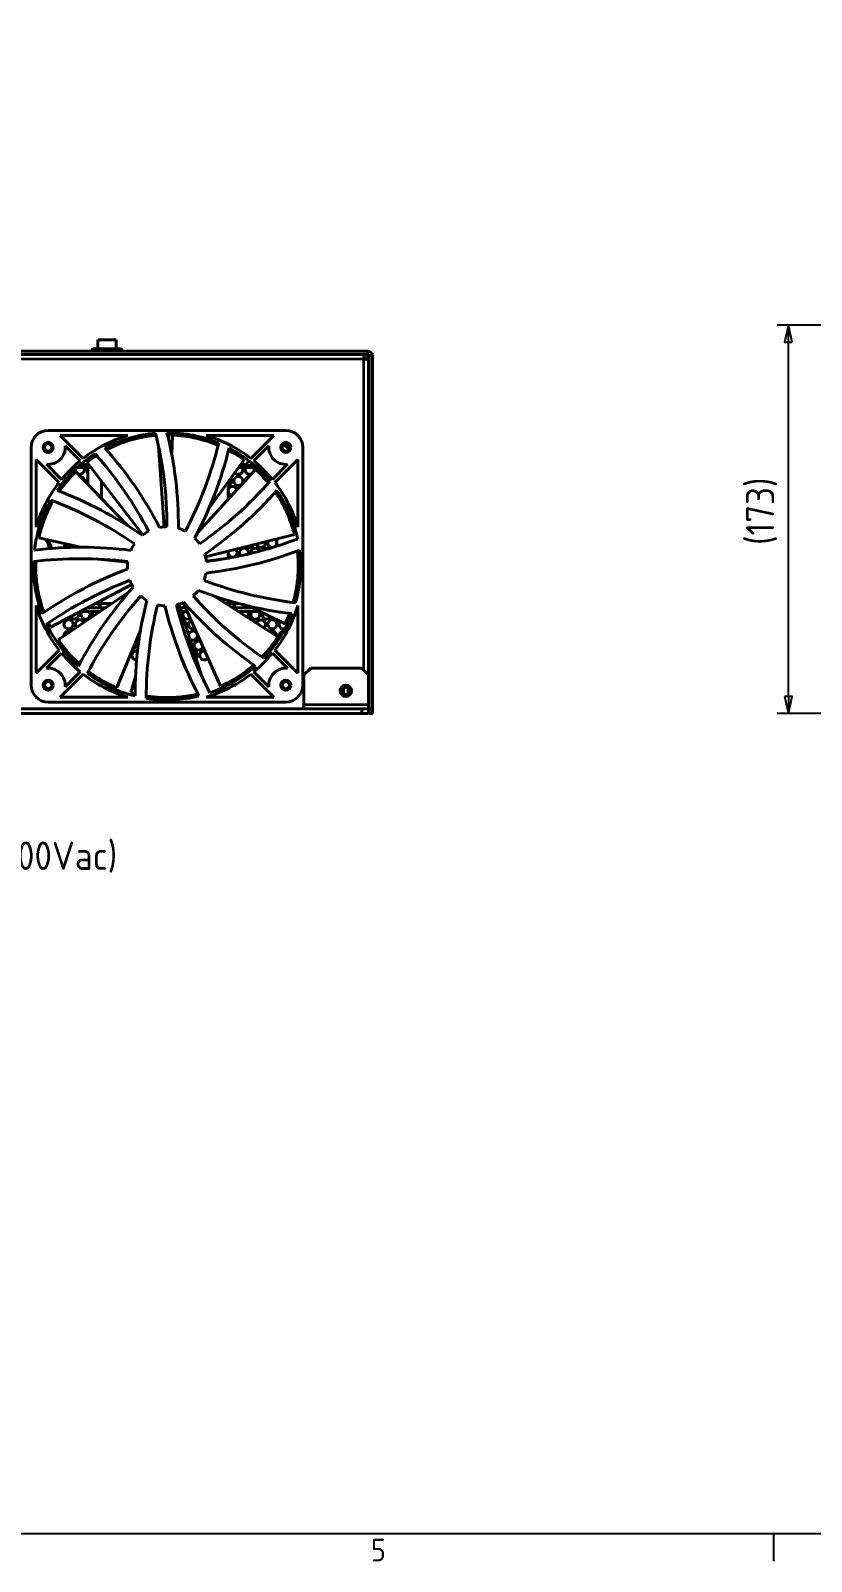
# Model space of a CAD drawing. Header units: millimetres. Extents: x 0 to 2100, y 0 to 1485.
# Drawn here: x 372 to 717, y 38 to 714 of the extents above; entities that cross this region are included whole.
import ezdxf

# ---------------------------------------------------------------- set-up
doc = ezdxf.new("R2010")
doc.units = ezdxf.units.MM
doc.header["$LTSCALE"] = 5
doc.layers.get('0').update_dxf_attribs({"color": 3, "lineweight": 25})
for name, color, linetype, lineweight in [('가시적인 것(ISO)', 3, 'Continuous', 40), ('가시적인 좁은 것(ISO)', 3, 'Continuous', 35), ('경계(ISO)', 7, 'Continuous', 25), ('기호(ISO)', 5, 'Continuous', 25), ('치수(ISO)', 2, 'Continuous', 25)]:
    doc.layers.add(name, color=color, linetype=linetype, lineweight=lineweight)
doc.styles.add('문자 텍스트_PSTEK_POSCO', font='isocp.shx')
doc.styles.add('치수 텍스트_PSTEK_POSCO', font='isocp.shx')
doc.dimstyles.new('치수_PSTEK_POSCO', dxfattribs={"dimscale": 5, "dimtxt": 2.5, "dimasz": 1.5, "dimexe": 1, "dimexo": 1, "dimgap": 1, "dimtad": 1, "dimrnd": 1e-08, "dimdsep": 46, "dimtxsty": '치수 텍스트_PSTEK_POSCO', "dimblk": 'Filled-2', "dimcen": 0.09, "dimdle": 10, "dimclrd": 7, "dimclre": 7, "dimclrt": 2, "dimadec": 1, "dimazin": 2, "dimtfac": 1, "dimtmove": 0, "dimatfit": 3, "dimfxl": 0, "dimtolj": 1, "dimlwd": -1, "dimlwe": -1, "dimarcsym": 0})
doc.dimstyles.new('치수_PSTEK_POSCO$7', dxfattribs={"dimscale": 5, "dimtxt": 2.5, "dimasz": 2.5, "dimexe": 1, "dimexo": 1, "dimgap": 1, "dimtad": 1, "dimrnd": 1e-08, "dimdsep": 46, "dimtxsty": '치수 텍스트_PSTEK_POSCO', "dimblk": 'Filled-2', "dimcen": 0.09, "dimdle": 10, "dimclrd": 7, "dimclre": 7, "dimclrt": 2, "dimadec": 1, "dimazin": 2, "dimtfac": 1, "dimtmove": 0, "dimatfit": 3, "dimfxl": 0, "dimtolj": 1, "dimlwd": -1, "dimlwe": -1, "dimarcsym": 0})

# ---------------------------------------------------------------- blocks, each defined once
blk = doc.blocks.new('경계 Default Border')
at = {"layer": '경계(ISO)'}
blk.add_line((140, 10), (140, 7.6), dxfattribs=at)
at = {"layer": '경계(ISO)', "flags": 128}
blk.add_lwpolyline([(10, 10), (10, 287), (410, 287), (410, 10), (10, 10)], dxfattribs=at)
at = {"layer": '경계(ISO)', "color": 2, "insert": (104.43, 7.58), "char_height": 2, "attachment_point": 7, "style": '문자 텍스트_PSTEK_POSCO'}
blk.add_mtext('5', dxfattribs=at)
blk = doc.blocks.new('Filled-2')
at = {"color": 0}
for p, q in [((0, 0), (-1, 0.233)), ((-1, 0.233), (-1, -0.233)), ((-1, 0), (0, 0)), ((-1, -0.233), (0, 0))]:
    blk.add_line(p, q, dxfattribs=at)
at = {"color": 0, "flags": 128}
blk.add_lwpolyline([(-1, -0.233), (0, 0), (-1, 0.233), (-1, -0.233)], dxfattribs=at)
at = {"color": 0}
blk.add_solid([(-1, -0.233), (0, 0), (-1, 0.233), (-1, -0.233)], dxfattribs=at)
blk = doc.blocks.new('*D32')
at = {"layer": 'Defpoints', "color": 0, "transparency": 16777216}
for p in [(706.5, 583.85), (912.83, 583.85), (799.98, 412.4)]:
    blk.add_point(p, dxfattribs=at)
at = {"layer": '치수(ISO)', "color": 7, "transparency": 16777216}
for p, q in [((907.83, 583.85), (701.5, 583.85)), ((706.5, 419.9), (706.5, 576.35)), ((794.98, 412.4), (701.5, 412.4))]:
    blk.add_line(p, q, dxfattribs=at)
at = {"layer": '치수(ISO)', "color": 7, "transparency": 16777216, "xscale": 7.5, "yscale": 7.5, "zscale": 7.5}
for p, rotation in [((706.5, 583.85), 90), ((706.5, 412.4), 270)]:
    blk.add_blockref('Filled-2', p, dxfattribs=dict(at, rotation=rotation))
at = {"layer": '치수(ISO)', "color": 2, "transparency": 16777216, "insert": (694.63, 479.69), "char_height": 12.5, "attachment_point": 4, "rotation": 90, "style": '치수 텍스트_PSTEK_POSCO'}
blk.add_mtext('\\A1; (173)', dxfattribs=at)

msp = doc.modelspace()

# ---------------------------------------------------------------- linework, layer by layer
at = {"layer": '가시적인 것(ISO)'}
for p, q in [((401.504, 577.396), (401.504, 573.396)), ((401.504, 577.396), (409.504, 577.396)), ((409.504, 573.396), (409.504, 577.396)), ((136.254, 572.396), (520.754, 572.396)), ((520.754, 570.896), (136.254, 570.896)), ((399.004, 572.896), (399.004, 572.396)), ((411.504, 573.396), (399.504, 573.396)), ((412.004, 572.896), (412.004, 572.396)), ((519.004, 570.832), (519.004, 570.896)), ((519.004, 568.896), (519.004, 570.832)), ((519.004, 569.396), (521.004, 569.396)), ((519.004, 568.896), (521.004, 568.896)), ((519.504, 569.296), (519.504, 569.396)), ((519.504, 569.296), (521.004, 569.296)), ((519.504, 568.896), (519.504, 569.296)), ((521.004, 569.396), (521.004, 570.829)), ((521.004, 569.296), (521.004, 569.396)), ((521.004, 569.296), (521.004, 568.896)), ((521.004, 568.896), (521.004, 429.396)), ((521.254, 414.396), (521.254, 570.396)), ((522.754, 414.396), (522.754, 570.396)), ((379.504, 537.396), (484.504, 537.396)), ((384.807, 535.199), (414.721, 535.199)), ((394.977, 525.029), (384.807, 535.199)), ((422.754, 535.666), (422.754, 534.653)), ((428.004, 537.406), (436.004, 537.406)), ((428.004, 537.396), (428.004, 537.406)), ((432.754, 533.253), (432.754, 536.391)), ((434.476, 535.343), (434.109, 526.749)), ((436.004, 537.396), (436.004, 537.406)), ((436.004, 537.406), (440.334, 537.406)), ((440.334, 537.396), (440.334, 537.406)), ((449.286, 535.199), (479.201, 535.199)), ((479.201, 535.199), (469.031, 525.029)), ((372.004, 424.896), (372.004, 529.896)), ((386.967, 530.638), (393.643, 523.961)), ((428.264, 530.478), (430.774, 494.852)), ((470.365, 523.961), (477.041, 530.638)), ((492.004, 529.896), (492.004, 424.896)), ((374.201, 524.592), (384.371, 514.422)), ((374.201, 494.678), (374.201, 524.592)), ((385.438, 515.756), (378.762, 522.432)), ((392.254, 520.996), (398.479, 520.996)), ((398.094, 521.496), (392.81, 521.496)), ((396.65, 523.375), (421.337, 491.269)), ((397.004, 513.601), (397.004, 520.996)), ((429.354, 524.896), (428.657, 524.896)), ((428.657, 524.896), (429.354, 524.896)), ((429.861, 521.896), (428.869, 521.896)), ((429.924, 521.496), (428.897, 521.496)), ((428.932, 520.996), (430.002, 520.996)), ((466.071, 524.337), (450.483, 502.858)), ((463.646, 520.996), (471.754, 520.996)), ((471.198, 521.496), (464.009, 521.496)), ((485.246, 522.432), (478.57, 515.756)), ((479.637, 514.422), (489.807, 524.592)), ((489.807, 524.592), (489.807, 494.678)), ((391.692, 519.096), (414.629, 495.369)), ((403.004, 507.394), (403.004, 515.111)), ((471.145, 520.197), (445.391, 492.034)), ((459.004, 506.92), (459.004, 514.599)), ((480.504, 509.204), (480.504, 510.848)), ((375.366, 489.892), (393.927, 485.797)), ((488.274, 491.457), (448.982, 481.638)), ((480.504, 486.271), (480.504, 489.515)), ((401.449, 480.591), (414.599, 479.216)), ((403.004, 480.428), (403.004, 480.516)), ((459.515, 481.046), (449.352, 479.697)), ((459.004, 480.978), (459.004, 484.143)), ((373.605, 468.996), (374.615, 468.996)), ((380.584, 450.563), (416.489, 469.299)), ((374.201, 430.199), (374.201, 460.113)), ((383.937, 444.937), (415.223, 466.064)), ((400.577, 460.996), (401.998, 460.996)), ((401.998, 459.096), (401.998, 460.996)), ((402.506, 460.996), (407.718, 460.996)), ((402.506, 459.096), (402.506, 460.996)), ((403.004, 460.996), (403.004, 462.262)), ((447.415, 428.689), (437.283, 460.711)), ((438.111, 460.996), (439.316, 460.996)), ((455.623, 424.422), (439.13, 461.412)), ((480.952, 446.281), (452.624, 464.288)), ((457.804, 460.996), (461.498, 460.996)), ((459.004, 460.996), (459.004, 462.269)), ((461.498, 459.096), (461.498, 460.996)), ((461.806, 460.996), (462.006, 460.996)), ((461.806, 459.096), (461.806, 460.996)), ((462.006, 459.096), (462.006, 460.996)), ((462.006, 460.996), (463.546, 460.996)), ((466.002, 459.096), (466.002, 460.363)), ((466.202, 459.096), (466.202, 460.313)), ((484.147, 451.998), (467.942, 459.891)), ((489.807, 460.113), (489.807, 430.199)), ((377, 458.996), (375.946, 458.996)), ((377.561, 457.396), (376.497, 457.396)), ((402.387, 457.396), (393.678, 457.396)), ((404.756, 458.996), (396.744, 458.996)), ((399.265, 458.996), (399.265, 459.096)), ((399.265, 459.096), (400.752, 459.096)), ((399.265, 458.996), (399.265, 459.096)), ((400.752, 459.096), (400.868, 459.096)), ((400.752, 458.996), (400.752, 459.096)), ((400.868, 459.096), (401.049, 459.096)), ((400.868, 458.996), (400.868, 459.096)), ((401.049, 458.996), (401.049, 459.096)), ((402.515, 458.996), (402.515, 459.096)), ((402.76, 459.096), (404.247, 459.096)), ((402.76, 458.996), (402.76, 459.096)), ((402.76, 458.996), (402.76, 459.096)), ((404.247, 459.096), (404.544, 459.096)), ((404.247, 458.996), (404.247, 459.096)), ((404.544, 458.996), (404.544, 459.096)), ((440.208, 458.996), (437.826, 458.996)), ((440.921, 457.396), (438.332, 457.396)), ((439.029, 458.996), (439.029, 459.096)), ((439.311, 458.996), (439.311, 459.096)), ((460.793, 459.096), (461.644, 459.096)), ((469.78, 458.996), (460.95, 458.996)), ((461.644, 458.996), (461.644, 459.096)), ((461.644, 459.096), (461.905, 459.096)), ((461.905, 458.996), (461.905, 459.096)), ((461.905, 459.096), (462.244, 459.096)), ((462.244, 458.996), (462.244, 459.096)), ((462.486, 458.996), (462.486, 459.096)), ((462.486, 459.096), (462.785, 459.096)), ((462.785, 458.996), (462.785, 459.096)), ((462.785, 459.096), (463.129, 459.096)), ((463.296, 458.996), (463.296, 459.096)), ((473.065, 457.396), (463.467, 457.396)), ((463.796, 459.096), (464.095, 459.096)), ((464.095, 458.996), (464.095, 459.096)), ((464.095, 459.096), (464.467, 459.096)), ((464.467, 458.996), (464.467, 459.096)), ((464.518, 458.996), (464.518, 459.096)), ((464.518, 459.096), (465.386, 459.096)), ((465.386, 458.996), (465.386, 459.096)), ((465.386, 459.096), (465.685, 459.096)), ((465.685, 458.996), (465.685, 459.096)), ((465.685, 459.096), (466.559, 459.096)), ((466.559, 459.096), (468.391, 459.096)), ((466.559, 458.996), (466.559, 459.096)), ((468.391, 459.096), (469.238, 459.096)), ((468.391, 458.996), (468.391, 459.096)), ((469.238, 458.996), (469.238, 459.096)), ((469.238, 459.096), (469.545, 459.096)), ((469.545, 458.996), (469.545, 459.096)), ((469.545, 459.096), (469.575, 459.096)), ((409.862, 423.788), (420.284, 449.021)), ((384.371, 440.369), (374.201, 430.199)), ((489.807, 430.199), (479.637, 440.369)), ((378.762, 432.359), (385.438, 439.035)), ((478.57, 439.035), (485.246, 432.359)), ((384.807, 419.592), (394.977, 429.762)), ((393.643, 430.83), (386.967, 424.154)), ((416.046, 421.634), (418.085, 428.758)), ((469.031, 429.762), (479.201, 419.592)), ((477.041, 424.154), (470.365, 430.83)), ((492.504, 429.396), (495.504, 432.396)), ((492.504, 429.396), (492.504, 416.396)), ((518.004, 432.396), (495.504, 432.396)), ((518.004, 432.396), (521.004, 429.396)), ((521.004, 429.396), (521.004, 416.396)), ((414.721, 419.592), (384.807, 419.592)), ((479.201, 419.592), (449.286, 419.592)), ((509.954, 421.161), (509.954, 423.631)), ((512.004, 421.12), (512.004, 423.671)), ((518.004, 414.396), (139.004, 414.396)), ((484.504, 417.396), (379.504, 417.396)), ((492.504, 416.396), (492.504, 414.396)), ((518.004, 414.396), (518.004, 412.396)), ((521.004, 414.396), (518.004, 414.396)), ((521.004, 416.396), (521.004, 414.396)), ((521.004, 412.396), (521.004, 414.396)), ((521.254, 412.396), (521.254, 414.396)), ((522.754, 414.396), (522.754, 412.396)), ((518.004, 412.396), (139.004, 412.396)), ((518.004, 412.396), (521.004, 412.396)), ((521.254, 412.396), (522.754, 412.396))]:
    msp.add_line(p, q, dxfattribs=at)
for centre, radius in [((379.504, 529.896), 2.25), ((379.504, 529.896), 1.621), ((484.504, 529.896), 2.25), ((484.504, 529.896), 1.621), ((463.504, 515.026), 2), ((388.504, 451.726), 2), ((478.504, 451.726), 2), ((379.504, 424.896), 2.25), ((379.504, 424.896), 1.621), ((484.504, 424.896), 2.25), ((484.504, 424.896), 1.621), ((511.004, 422.396), 2.5), ((511.004, 422.396), 2.1), ((511.004, 422.396), 1.621)]:
    msp.add_circle(centre, radius, dxfattribs=at)
for centre, radius, start, end in [((399.504, 572.896), 0.5, 90, 180), ((411.504, 572.896), 0.5, 0, 90), ((520.754, 570.396), 2, 0, 90), ((520.754, 570.396), 0.5, 0, 90), ((379.504, 529.896), 7.5, 90, 180), ((432.004, 477.396), 60.332, 106.64607, 127.858923), ((432.004, 477.396), 59, 94.914217, 117.692308), ((418.504, 533.686), 2, 160.464282, 191.213407), ((418.504, 533.686), 2, 15.759721, 46.508846), ((423.504, 533.686), 2, 112.026579, 157.025626), ((260.874, 494.896), 171.13, 0, 13.959677), ((265.931, 495.102), 171.13, 359.68127, 13.963351), ((432.004, 477.396), 59, 67.221909, 90), ((433.504, 533.686), 2, 55.606528, 112.022047), ((436.004, 538.016), 2, 237.836835, 294.61253), ((438.504, 533.686), 2, 34.575639, 132.25028), ((443.504, 533.686), 2, 118.398257, 153.528796), ((443.504, 533.686), 2, 3.378177, 38.508715), ((448.504, 533.686), 2, 154.790565, 183.809063), ((432.004, 477.396), 60.332, 52.141077, 73.35393), ((484.504, 529.896), 7.5, 0, 90), ((379.504, 529.896), 7.5, 264.322006, 5.677994), ((276.725, 415.896), 171.13, 27.373578, 41.655659), ((403.504, 528.686), 2, 8.37095, 37.40888), ((408.504, 528.686), 2, 76.311896, 152.920481), ((408.504, 533.686), 2, 290.439478, 294.879604), ((413.504, 533.686), 2, 206.396505, 237.712499), ((413.504, 533.686), 2, 338.674388, 9.990383), ((433.504, 533.686), 2, 258.215583, 294.311625), ((433.504, 528.686), 2, 67.459865, 95.214315), ((288.609, 572.419), 171.13, 332.307692, 346.267369), ((293.182, 570.252), 171.13, 331.988962, 346.271043), ((448.504, 533.686), 2, 323.516726, 352.535224), ((453.504, 533.686), 2, 198.751752, 299.439343), ((432.004, 477.396), 59, 39.529601, 62.307692), ((458.504, 528.686), 2, 339.412887, 11.282411), ((463.504, 528.686), 2, 185.746756, 291.140632), ((484.504, 529.896), 7.5, 174.322006, 275.677994), ((483.504, 528.686), 2, 358.091651, 102.76867), ((432.004, 477.396), 59, 122.606524, 145.384615), ((432.004, 477.396), 60.332, 129.481448, 140.518552), ((393.504, 520.026), 2, 236.98206, 29.012472), ((393.504, 520.026), 2, 47.307216, 92.642528), ((396.004, 524.356), 2, 223.352747, 305.08996), ((398.504, 520.026), 2, 150.987528, 221.421459), ((398.504, 520.026), 2, 110.954425, 132.692784), ((396.004, 524.356), 2, 0.836725, 31.595514), ((401.004, 524.356), 2, 93.833781, 154.022676), ((272.344, 413.363), 171.13, 27.692308, 41.651984), ((428.504, 520.026), 2, 47.307216, 69.228145), ((433.504, 528.686), 2, 287.451072, 287.655152), ((463.504, 520.026), 2, 220.888545, 29.012472), ((463.504, 520.026), 2, 47.307216, 67.172057), ((466.004, 524.356), 2, 114.152808, 144.403798), ((466.004, 524.356), 2, 235.893821, 354.036344), ((468.504, 520.026), 2, 150.987528, 294.008375), ((468.504, 520.026), 2, 47.307216, 132.692784), ((468.504, 520.026), 2, 341.106641, 29.012472), ((432.004, 477.396), 60.332, 39.481448, 50.518552), ((473.504, 520.026), 2, 151.010963, 184.753953), ((432.004, 477.396), 60.332, 142.141077, 163.35393), ((388.504, 515.026), 2, 181.968691, 216.145477), ((388.504, 515.026), 2, 62.131241, 96.308027), ((388.504, 520.026), 2, 298.254762, 332.902786), ((393.504, 520.026), 2, 171.529002, 211.078543), ((393.504, 515.026), 2, 3.763028, 84.297575), ((398.504, 515.026), 2, 138.578541, 221.421459), ((349.194, 628.174), 171.13, 304.615385, 318.575061), ((458.504, 515.026), 2, 284.473765, 34.909254), ((468.504, 515.026), 2, 97.947946, 177.167071), ((473.504, 520.026), 2, 266.785203, 300.528193), ((473.504, 515.026), 2, 33.90992, 50.490329), ((478.504, 515.026), 2, 154.018043, 194.789198), ((432.004, 477.396), 60.332, 16.64607, 37.858923), ((323.092, 350.779), 171.13, 55.065885, 69.347967), ((352.236, 624.129), 171.13, 304.296655, 318.578736), ((461.004, 510.696), 2, 15.148749, 259.966267), ((458.504, 506.366), 2, 47.710907, 75.526235), ((432.004, 477.396), 59, 11.837294, 34.615385), ((432.004, 477.396), 59, 150.298832, 173.076923), ((320.389, 346.5), 171.13, 55.384615, 69.344292), ((432.004, 477.396), 17.5, 90, 100.90555), ((432.004, 477.396), 17.5, 62.307692, 73.213242), ((368.504, 482.396), 12, 52.289715, 57.389054), ((368.504, 482.396), 12.5, 53.25781, 58.11112), ((368.504, 482.396), 12.75, 53.702033, 58.441855), ((368.504, 482.396), 12, 13.535548, 34.717901), ((368.504, 482.396), 12.5, 13.178975, 32.300642), ((368.504, 482.396), 12.75, 13.008747, 31.197677), ((388.504, 487.706), 2, 187.902332, 327.212684), ((432.004, 477.396), 17.5, 145.384615, 156.290165), ((432.004, 477.396), 17.5, 117.692308, 128.597857), ((432.004, 477.396), 17.5, 34.615385, 45.520934), ((428.749, 649.387), 171.13, 276.923077, 290.882754), ((468.504, 487.706), 2, 229.253727, 338.806876), ((473.504, 487.706), 2, 192.3511, 15.709503), ((478.504, 487.706), 2, 154.581316, 276.435541), ((478.504, 487.706), 2, 297.774346, 359.704132), ((478.504, 487.706), 2, 0.295868, 53.479287), ((394.004, 309.623), 171.13, 83.076923, 97.0366), ((394.409, 314.668), 171.13, 82.758193, 97.040274), ((393.504, 487.706), 2, 229.973649, 253.185296), ((432.004, 477.396), 17.5, 6.923077, 17.828626), ((429.563, 644.392), 171.13, 276.604347, 290.886428), ((461.004, 483.376), 2, 156.115528, 51.945075), ((458.504, 479.046), 2, 75.198462, 75.526235), ((466.004, 483.376), 2, 343.290404, 222.006365), ((471.004, 483.376), 2, 19.629867, 188.930755), ((476.004, 483.376), 2, 63.682927, 148.094914), ((432.004, 477.396), 59, 344.144986, 6.923077), ((432.004, 477.396), 59, 177.99114, 200.769231), ((474.339, 315.836), 171.13, 110.450501, 124.732582), ((432.004, 477.396), 17.5, 173.076923, 183.982473), ((432.004, 477.396), 17.5, 339.230769, 350.136319), ((368.504, 482.396), 12, 293.606567, 298.705906), ((368.504, 482.396), 12.5, 292.884501, 297.737811), ((368.504, 482.396), 12.75, 292.553766, 297.293588), ((476.325, 311.181), 171.13, 110.769231, 124.728908), ((544.57, 354.016), 171.13, 138.142808, 152.42489), ((432.004, 477.396), 17.5, 200.769231, 211.67478), ((432.004, 477.396), 17.5, 311.538462, 322.444011), ((507.45, 626.398), 171.13, 248.912039, 263.19412), ((509.05, 631.199), 171.13, 249.230769, 263.190446), ((432.004, 477.396), 60.332, 196.64607, 217.858923), ((548.492, 350.817), 171.13, 138.461538, 152.421215), ((589.014, 420.46), 171.13, 165.835116, 180.117197), ((432.004, 477.396), 17.5, 228.461538, 239.367088), ((593.973, 419.45), 171.13, 166.153846, 180.113523), ((432.004, 477.396), 17.5, 256.153846, 267.059396), ((597.488, 499.948), 171.13, 193.527424, 207.809505), ((432.004, 477.396), 17.5, 283.846154, 294.751703), ((602.349, 501.358), 171.13, 193.846154, 207.805831), ((568.053, 574.269), 171.13, 221.219732, 235.501813), ((571.701, 577.777), 171.13, 221.538462, 235.498138), ((468.504, 460.386), 2, 184.250988, 220.165675), ((432.004, 477.396), 60.332, 322.141077, 343.35393), ((391.004, 456.056), 2, 208.967316, 26.1477), ((393.504, 451.726), 2, 26.214926, 221.845677), ((396.004, 456.056), 2, 137.932935, 42.067065), ((401.004, 456.056), 2, 137.932935, 204.338494), ((441.004, 456.056), 2, 137.932935, 307.62478), ((438.504, 451.726), 2, 338.200602, 56.914414), ((443.504, 451.726), 2, 115.459987, 292.600616), ((466.004, 456.056), 2, 137.932935, 154.161182), ((466.004, 456.056), 2, 320.953834, 42.067065), ((471.004, 456.056), 2, 137.932935, 42.067065), ((473.504, 451.726), 2, 310.128085, 164.986931), ((476.004, 456.056), 2, 156.384074, 331.676529), ((432.004, 477.396), 59, 316.452678, 339.230769), ((483.504, 451.726), 2, 138.772415, 289.585631), ((483.504, 451.726), 2, 17.426825, 51.267406), ((486.004, 456.056), 2, 245.624452, 275.481911), ((432.004, 477.396), 59, 205.683448, 228.461538), ((388.504, 446.726), 2, 66.49322, 181.567383), ((418.504, 446.726), 2, 36.928062, 44.939652), ((443.504, 446.726), 2, 30.76531, 166.438835), ((443.504, 446.726), 2, 228.676181, 17.295293), ((478.504, 446.726), 2, 355.537484, 119.577533), ((483.504, 446.726), 2, 88.133811, 210.315789), ((388.504, 438.066), 2, 112.409845, 141.41452), ((418.504, 438.066), 2, 75.535536, 272.674394), ((416.004, 442.396), 2, 293.073354, 22.041662), ((418.504, 446.726), 2, 270.175364, 305.557771), ((421.004, 442.396), 2, 140.280643, 204.84229), ((441.004, 442.396), 2, 8.949256, 26.165761), ((443.504, 438.066), 2, 314.307715, 80.807302), ((446.004, 442.396), 2, 66.88334, 341.177263), ((448.504, 438.066), 2, 85.798814, 322.261789), ((478.504, 438.066), 2, 122.086743, 157.463654), ((476.004, 442.396), 2, 293.742405, 349.256101), ((481.004, 442.396), 2, 92.680892, 196.243914), ((432.004, 477.396), 60.332, 219.481448, 230.518552), ((388.504, 438.066), 2, 302.821244, 331.825919), ((432.004, 477.396), 59, 288.760371, 311.538462), ((432.004, 477.396), 60.332, 309.481448, 320.518552), ((473.504, 438.066), 2, 341.161037, 23.116501), ((379.504, 424.896), 7.5, 354.322006, 95.677994), ((432.004, 477.396), 60.332, 232.141077, 253.35393), ((432.004, 477.396), 59, 233.375755, 256.153846), ((432.004, 477.396), 60.332, 286.64607, 307.858923), ((484.504, 424.896), 7.5, 84.322006, 185.677994), ((379.504, 424.896), 7.5, 180, 270), ((432.004, 477.396), 59, 261.068063, 283.846154), ((484.504, 424.896), 7.5, 270, 0)]:
    msp.add_arc(centre, radius, start, end, dxfattribs=at)
for points, knots in [([(427.191, 535.196), (424.35, 534.958), (421.509, 534.508), (415.463, 533.089), (412.343, 532.049), (407.999, 530.22), (406.591, 529.552), (405.268, 528.865)], [0.0743069, 0.0743069, 0.0743069, 0.0743069, 0.9344567, 0.9344567, 1.9597236, 1.9597236, 2.4930589, 2.4930589, 2.4930589, 2.4930589]), ([(454.603, 530.811), (452.758, 531.591), (450.916, 532.258), (446.171, 533.723), (443.352, 534.334), (438.417, 535.09), (436.281, 535.266), (434.476, 535.343)], [1.3348457, 1.3348457, 1.3348457, 1.3348457, 1.9597236, 1.9597236, 2.9772119, 2.9772119, 3.9194564, 3.9194564, 3.9194564, 3.9194564]), ([(391.692, 519.096), (389.467, 516.945), (387.399, 514.596), (385.163, 511.606), (384.781, 511.077), (384.411, 510.545)], [0, 0, 0, 0, 0.9344567, 0.9344567, 1.1336747, 1.1336747, 1.1336747, 1.1336747]), ([(476.838, 514.191), (476.419, 514.702), (476, 515.194), (474.002, 517.47), (472.479, 518.978), (471.145, 520.197)], [2.7303684, 2.7303684, 2.7303684, 2.7303684, 2.9772119, 2.9772119, 3.9194564, 3.9194564, 3.9194564, 3.9194564]), ([(488.274, 491.457), (487.524, 494.459), (486.523, 497.424), (483.979, 503.357), (482.413, 506.249), (480.449, 509.291), (480.164, 509.721), (479.876, 510.141)], [0, 0, 0, 0, 0.9344567, 0.9344567, 1.9597236, 1.9597236, 2.132106, 2.132106, 2.132106, 2.132106]), ([(381.702, 506.268), (381.241, 505.466), (380.806, 504.664), (378.993, 501.129), (377.901, 498.458), (376.3, 493.729), (375.756, 491.657), (375.366, 489.892)], [1.6630494, 1.6630494, 1.6630494, 1.6630494, 1.9597236, 1.9597236, 2.9772119, 2.9772119, 3.9194564, 3.9194564, 3.9194564, 3.9194564]), ([(487.754, 461.4), (488.608, 464.377), (489.196, 467.337), (489.936, 473.225), (490.048, 476.108), (489.944, 480.717), (489.797, 482.547), (489.61, 484.143)], [1.0146999, 1.0146999, 1.0146999, 1.0146999, 1.9597236, 1.9597236, 2.9772119, 2.9772119, 3.7694877, 3.7694877, 3.7694877, 3.7694877]), ([(374.046, 479.585), (373.978, 477.768), (373.994, 475.949), (374.284, 470.777), (374.766, 467.523), (376.073, 461.795), (376.85, 459.295), (377.686, 457.058)], [0.3870662, 0.3870662, 0.3870662, 0.3870662, 0.9344567, 0.9344567, 1.9597236, 1.9597236, 2.8774711, 2.8774711, 2.8774711, 2.8774711]), ([(401.049, 459.096), (401.058, 459.096), (401.071, 459.096), (401.171, 459.096), (401.213, 459.096), (401.271, 459.096)], [-0.090598969, -0.090598969, -0.090598969, -0.090598969, -0.028109448, -0.028109448, 0, 0, 0, 0]), ([(401.271, 459.096), (401.304, 459.096), (401.34, 459.096), (401.42, 459.096), (401.463, 459.096), (401.596, 459.096), (401.689, 459.096), (401.783, 459.096)], [-0.05849269, -0.05849269, -0.05849269, -0.05849269, -0.043104672, -0.043104672, -0.028093621, -0.028093621, 0, 0, 0, 0]), ([(401.783, 459.096), (401.837, 459.096), (401.891, 459.096), (401.992, 459.096), (402.039, 459.096), (402.122, 459.096), (402.195, 459.096), (402.341, 459.096), (402.392, 459.096), (402.465, 459.096), (402.495, 459.096), (402.515, 459.096)], [-0.58726424, -0.58726424, -0.58726424, -0.58726424, -0.44930453, -0.44930453, -0.32187962, -0.32187962, -0.21349365, -0.21349365, -0.10759985, -0.10759985, 0, 0, 0, 0]), ([(402.515, 459.096), (402.567, 459.096), (402.619, 459.096), (402.7, 459.096), (402.73, 459.096), (402.76, 459.096)], [-0.257113055, -0.257113055, -0.257113055, -0.257113055, -0.204421557, -0.204421557, -0.173394599, -0.173394599, -0.173394599, -0.173394599]), ([(404.544, 459.096), (404.553, 459.096), (404.567, 459.096), (404.666, 459.096), (404.709, 459.096), (404.767, 459.096)], [-0.090598969, -0.090598969, -0.090598969, -0.090598969, -0.028109448, -0.028109448, 0, 0, 0, 0]), ([(404.767, 459.096), (404.799, 459.096), (404.835, 459.096), (404.885, 459.096), (404.894, 459.096), (404.904, 459.096)], [-0.05849269, -0.05849269, -0.05849269, -0.05849269, -0.043104672, -0.043104672, -0.039593953, -0.039593953, -0.039593953, -0.039593953]), ([(437.794, 459.096), (437.824, 459.096), (437.858, 459.096), (437.935, 459.096), (437.978, 459.096), (438.111, 459.096), (438.203, 459.096), (438.297, 459.096)], [-0.057196537, -0.057196537, -0.057196537, -0.057196537, -0.043104672, -0.043104672, -0.028093621, -0.028093621, 0, 0, 0, 0]), ([(438.297, 459.096), (438.351, 459.096), (438.405, 459.096), (438.507, 459.096), (438.554, 459.096), (438.637, 459.096), (438.709, 459.096), (438.855, 459.096), (438.906, 459.096), (438.979, 459.096), (439.009, 459.096), (439.029, 459.096)], [-0.58726424, -0.58726424, -0.58726424, -0.58726424, -0.44930453, -0.44930453, -0.32187962, -0.32187962, -0.21349365, -0.21349365, -0.10759985, -0.10759985, 0, 0, 0, 0]), ([(439.311, 459.096), (439.32, 459.096), (439.333, 459.096), (439.433, 459.096), (439.475, 459.096), (439.533, 459.096)], [-0.090598969, -0.090598969, -0.090598969, -0.090598969, -0.028109448, -0.028109448, 0, 0, 0, 0]), ([(439.533, 459.096), (439.566, 459.096), (439.602, 459.096), (439.682, 459.096), (439.725, 459.096), (439.858, 459.096), (439.951, 459.096), (440.045, 459.096)], [-0.05849269, -0.05849269, -0.05849269, -0.05849269, -0.043104672, -0.043104672, -0.028093621, -0.028093621, 0, 0, 0, 0]), ([(463.129, 459.096), (463.161, 459.096), (463.196, 459.096), (463.249, 459.096), (463.275, 459.096), (463.296, 459.096)], [-0.016062678, -0.016062678, -0.016062678, -0.016062678, -0.006367034, -0.006367034, 0, 0, 0, 0]), ([(463.296, 459.096), (463.331, 459.096), (463.365, 459.096), (463.44, 459.096), (463.472, 459.096), (463.552, 459.096), (463.631, 459.096), (463.796, 459.096)], [-0.19124204, -0.19124204, -0.19124204, -0.19124204, -0.14855116, -0.14855116, -0.09188005, -0.09188005, 0, 0, 0, 0]), ([(473.935, 437.324), (475.162, 438.608), (476.271, 439.886), (478.762, 442.995), (479.983, 444.757), (480.952, 446.281)], [2.3556326, 2.3556326, 2.3556326, 2.3556326, 2.9772119, 2.9772119, 3.9194564, 3.9194564, 3.9194564, 3.9194564]), ([(383.937, 444.937), (385.669, 442.373), (387.623, 439.928), (390.908, 436.432), (392.124, 435.25), (393.36, 434.146)], [0, 0, 0, 0, 0.9344567, 0.9344567, 1.456596, 1.456596, 1.456596, 1.456596]), ([(455.623, 424.422), (458.449, 425.682), (461.195, 427.183), (466.124, 430.409), (468.304, 432.085), (470.281, 433.82)], [0, 0, 0, 0, 0.9344567, 0.9344567, 1.7884009, 1.7884009, 1.7884009, 1.7884009]), ([(397.278, 430.94), (399.628, 429.184), (401.961, 427.721), (406.245, 425.374), (408.192, 424.478), (409.862, 423.788)], [2.00178, 2.00178, 2.00178, 2.00178, 2.9772119, 2.9772119, 3.9194564, 3.9194564, 3.9194564, 3.9194564]), ([(422.845, 420.124), (423.611, 420.001), (424.379, 419.894), (428.499, 419.403), (431.787, 419.313), (437.956, 419.62), (440.815, 420.01), (444.153, 420.677), (444.917, 420.846), (445.646, 421.023)], [0.6999818, 0.6999818, 0.6999818, 0.6999818, 0.9344567, 0.9344567, 1.9597236, 1.9597236, 2.9772119, 2.9772119, 3.2960703, 3.2960703, 3.2960703, 3.2960703])]:
    msp.add_open_spline(points, degree=3, knots=knots, dxfattribs=at)
for points in [[(466.071, 524.337), (463.88, 525.926), (461.561, 527.372), (459.175, 528.637)], [(400.881, 526.338), (399.257, 525.305), (397.843, 524.292), (396.65, 523.375)], [(399.265, 459.096), (399.265, 459.096), (399.265, 459.096), (399.265, 459.096)], [(402.76, 459.096), (402.76, 459.096), (402.76, 459.096), (402.76, 459.096)], [(440.045, 459.096), (440.084, 459.096), (440.124, 459.096), (440.163, 459.096)], [(484.147, 451.998), (484.878, 453.498), (485.547, 455.037), (486.147, 456.599)], [(379.667, 452.399), (379.979, 451.746), (380.287, 451.133), (380.584, 450.563)], [(416.046, 421.634), (416.656, 421.46), (417.269, 421.295), (417.885, 421.141)]]:
    msp.add_open_spline(points, degree=3, dxfattribs=at)
at = {"layer": '가시적인 좁은 것(ISO)'}
for p, q in [((519.004, 568.896), (138.004, 568.896)), ((399.004, 572.896), (412.004, 572.896)), ((519.004, 431.396), (519.004, 568.896)), ((520.754, 570.896), (520.754, 572.396)), ((522.754, 570.396), (521.254, 570.396)), ((401.271, 458.996), (401.271, 459.096)), ((401.783, 458.996), (401.783, 459.096)), ((404.767, 459.003), (404.767, 459.096)), ((438.297, 458.996), (438.297, 459.096)), ((439.533, 458.996), (439.533, 459.096)), ((440.045, 458.996), (440.045, 459.096)), ((463.129, 458.996), (463.129, 459.096)), ((463.796, 458.996), (463.796, 459.096)), ((492.504, 416.396), (521.004, 416.396)), ((522.754, 414.396), (521.254, 414.396))]:
    msp.add_line(p, q, dxfattribs=at)
for centre in [(379.504, 529.896), (484.504, 529.896), (379.504, 424.896), (484.504, 424.896), (511.004, 422.396)]:
    msp.add_arc(centre, 2, 10, 280, dxfattribs=at)

# ---------------------------------------------------------------- block references
at = {"xscale": 5, "yscale": 5, "zscale": 5}
msp.add_blockref('경계 Default Border', (0, 0), dxfattribs=at)

# ---------------------------------------------------------------- texts
at = {"layer": '기호(ISO)', "color": 2, "insert": (231.246, 348.944), "char_height": 12.5, "width": 209.92596, "attachment_point": 4, "style": '치수 텍스트_PSTEK_POSCO'}
msp.add_mtext('{\\fISOCP|b0|i0;\\H12.5000;POWER INLET(3\\fAIGDT|b0|i0;\\H12.5000;n\\fisocp|b0|i0;\\H12.5000; 500Vac)}', dxfattribs=at)

# ---------------------------------------------------------------- dimensions: what is measured, and where the dimension line sits
at = {"layer": '치수(ISO)', "color": 7}
dim = msp.add_linear_dim(base=(706.5, 583.846), p1=(799.984, 412.396), p2=(912.834, 583.846), angle=90, text=' (173)', dimstyle='치수_PSTEK_POSCO', override={"dimdec": 2, "dimtp": 0, "dimtm": 0, "dimtdec": 2, "dimtofl": 0, "dimatfit": 1}, dxfattribs=at)
dim.commit()
dim.dimension.update_dxf_attribs({"geometry": '*D32', "text_midpoint": (706.5, 498.121), "dimtype": 160})

# ---------------------------------------------------------------- leaders
at = {"layer": '기호(ISO)', "color": 7, "annotation_type": 0, "has_hookline": 1, "hookline_direction": 0, "text_width": 206.362}
msp.add_leader([(166.004, 440.296), (213.746, 348.944), (226.246, 348.944)], dimstyle='치수_PSTEK_POSCO$7', override={"dimtad": 0}, dxfattribs=at)

doc.saveas('drawing.dxf')
